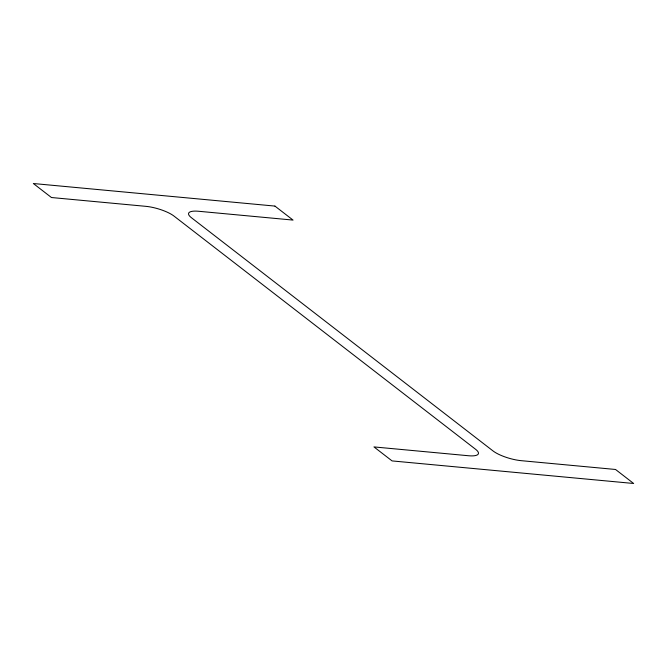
<?xml version="1.0" encoding="UTF-8"?>
<svg xmlns="http://www.w3.org/2000/svg" width="667" height="667" viewBox="0 0 667 667"><rect width="100%" height="100%" fill="white"/><g stroke="black" fill="none" stroke-linecap="round" stroke-linejoin="round"><path stroke-width="1" d="M274.929 206.086L33.35 183.517L51.459 197.524L145.84 206.336A21.336 5.878 16.3 0 1 173.97 216.058L475.621 449.316A21.336 5.878 16.3 0 1 468.342 455.728L373.962 446.915L392.071 460.914L633.65 483.483L615.541 469.476L521.16 460.664A21.336 5.878 16.3 0 1 493.03 450.942L191.379 217.684A21.336 5.878 16.3 0 1 198.658 211.272L293.038 220.085L274.929 206.086"/></g></svg>
